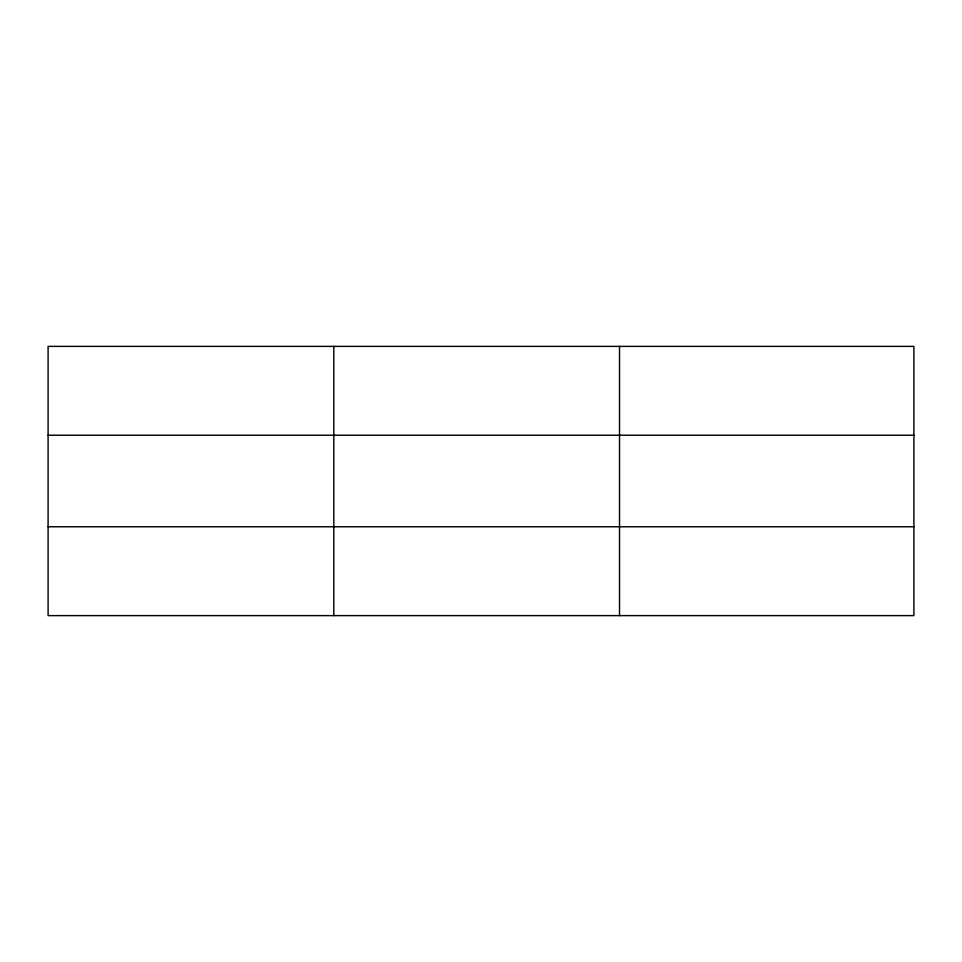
<?xml version="1.0" encoding="UTF-8"?>
<svg xmlns="http://www.w3.org/2000/svg" width="962" height="962" viewBox="0 0 962 962"><rect width="100%" height="100%" fill="white"/><g stroke="black" fill="none" stroke-linecap="round" stroke-linejoin="round"><path stroke-width="1.44" d="M333.814 346.38L333.814 615.62M619.528 346.38L619.528 615.62M913.9 435.233L913.9 346.38L48.1 346.38L48.1 615.62L913.9 615.62L913.9 435.233L48.1 435.233M48.1 526.767L913.9 526.767"/></g></svg>
